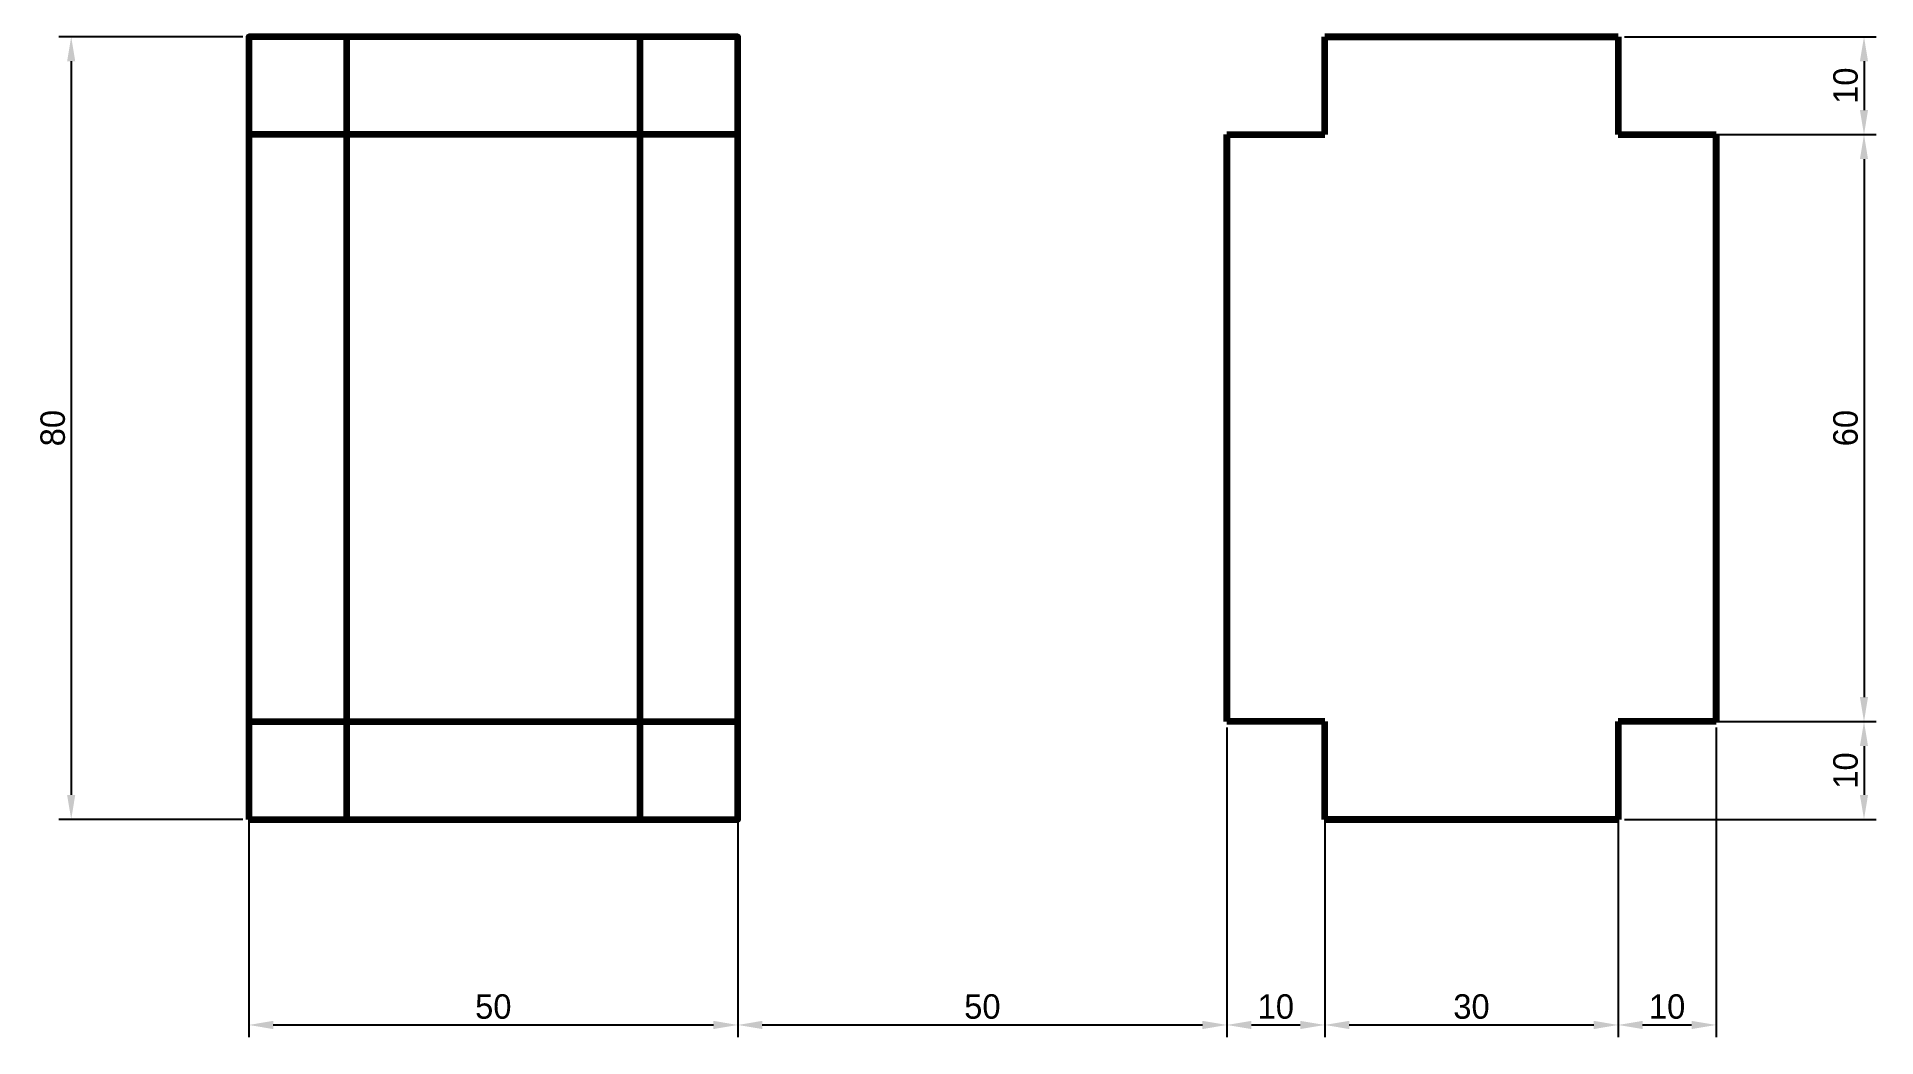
# Model space of a CAD drawing. Header units: millimetres. Extents: x 78 to 266, y 78 to 180.
import ezdxf

# ---------------------------------------------------------------- set-up
doc = ezdxf.new("R2010")
doc.units = ezdxf.units.MM
doc.layers.add('2-Obrysy', color=170, linetype='Continuous', lineweight=100)
doc.dimstyles.new('ISO-25', dxfattribs={"dimtxt": 2.5, "dimasz": 2.5, "dimexe": 1.25, "dimexo": 0.625, "dimtad": 1, "dimtxsty": 'Standard', "dimcen": 2.5, "dimadec": 0, "dimazin": 0, "dimtfac": 1, "dimtmove": 0, "dimatfit": 3, "dimfxl": 1, "dimarcsym": 0})

# ---------------------------------------------------------------- blocks, each defined once
blk = doc.blocks.new('*D2')
at = {"layer": '2-Obrysy', "color": 0, "lineweight": -2, "transparency": 16777216}
for p, q in [((99.38, 180), (80.6, 180)), ((81.85, 177.5), (81.85, 102.5)), ((99.38, 100), (80.6, 100))]:
    blk.add_line(p, q, dxfattribs=at)
at = {"layer": '2-Obrysy', "color": 0, "transparency": 16777216}
for points in [[(81.43, 177.5), (82.26, 177.5), (81.85, 180)], [(81.43, 102.5), (82.26, 102.5), (81.85, 100)]]:
    blk.add_solid(points, dxfattribs=at)
at = {"layer": 'Defpoints', "color": 0, "transparency": 16777216}
for p in [(100, 180), (81.85, 100), (100, 100)]:
    blk.add_point(p, dxfattribs=at)
at = {"layer": '2-Obrysy', "color": 0, "transparency": 16777216, "insert": (79.97, 140), "char_height": 2.5, "attachment_point": 5, "rotation": 90}
blk.add_mtext('80', dxfattribs=at)
blk = doc.blocks.new('*D3')
at = {"layer": '2-Obrysy', "color": 0, "lineweight": -2, "transparency": 16777216}
for p, q in [((100, 109.38), (100, 77.74)), ((150, 109.38), (150, 77.74)), ((102.5, 78.99), (147.5, 78.99))]:
    blk.add_line(p, q, dxfattribs=at)
at = {"layer": '2-Obrysy', "color": 0, "transparency": 16777216}
for points in [[(102.5, 79.41), (102.5, 78.57), (100, 78.99)], [(147.5, 79.41), (147.5, 78.57), (150, 78.99)]]:
    blk.add_solid(points, dxfattribs=at)
at = {"layer": 'Defpoints', "color": 0, "transparency": 16777216}
for p in [(100, 110), (150, 110), (150, 78.99)]:
    blk.add_point(p, dxfattribs=at)
at = {"layer": '2-Obrysy', "color": 0, "transparency": 16777216, "insert": (125, 80.86), "char_height": 2.5, "attachment_point": 5}
blk.add_mtext('50', dxfattribs=at)
blk = doc.blocks.new('*D4')
at = {"layer": '2-Obrysy', "color": 0, "lineweight": -2, "transparency": 16777216}
for p, q in [((150, 109.38), (150, 77.74)), ((200, 109.38), (200, 77.74)), ((152.5, 78.99), (197.5, 78.99))]:
    blk.add_line(p, q, dxfattribs=at)
at = {"layer": '2-Obrysy', "color": 0, "transparency": 16777216}
for points in [[(152.5, 79.41), (152.5, 78.57), (150, 78.99)], [(197.5, 79.41), (197.5, 78.57), (200, 78.99)]]:
    blk.add_solid(points, dxfattribs=at)
at = {"layer": 'Defpoints', "color": 0, "transparency": 16777216}
for p in [(150, 110), (200, 110), (200, 78.99)]:
    blk.add_point(p, dxfattribs=at)
at = {"layer": '2-Obrysy', "color": 0, "transparency": 16777216, "insert": (175, 80.86), "char_height": 2.5, "attachment_point": 5}
blk.add_mtext('50', dxfattribs=at)
blk = doc.blocks.new('*D5')
at = {"layer": '2-Obrysy', "color": 0, "lineweight": -2, "transparency": 16777216}
for p, q in [((250.63, 170), (266.38, 170)), ((265.13, 167.5), (265.13, 112.5)), ((250.63, 110), (266.38, 110))]:
    blk.add_line(p, q, dxfattribs=at)
at = {"layer": '2-Obrysy', "color": 0, "transparency": 16777216}
for points in [[(264.71, 167.5), (265.54, 167.5), (265.13, 170)], [(264.71, 112.5), (265.54, 112.5), (265.13, 110)]]:
    blk.add_solid(points, dxfattribs=at)
at = {"layer": 'Defpoints', "color": 0, "transparency": 16777216}
for p in [(250, 170), (250, 110), (265.13, 110)]:
    blk.add_point(p, dxfattribs=at)
at = {"layer": '2-Obrysy', "color": 0, "transparency": 16777216, "insert": (263.25, 140), "char_height": 2.5, "attachment_point": 5, "rotation": 90}
blk.add_mtext('60', dxfattribs=at)
blk = doc.blocks.new('*D6')
at = {"layer": '2-Obrysy', "color": 0, "lineweight": -2, "transparency": 16777216}
for p, q in [((200, 109.38), (200, 77.74)), ((210, 109.38), (210, 77.74)), ((202.5, 78.99), (207.5, 78.99))]:
    blk.add_line(p, q, dxfattribs=at)
at = {"layer": '2-Obrysy', "color": 0, "transparency": 16777216}
for points in [[(202.5, 79.41), (202.5, 78.57), (200, 78.99)], [(207.5, 79.41), (207.5, 78.57), (210, 78.99)]]:
    blk.add_solid(points, dxfattribs=at)
at = {"layer": 'Defpoints', "color": 0, "transparency": 16777216}
for p in [(200, 110), (210, 110), (210, 78.99)]:
    blk.add_point(p, dxfattribs=at)
at = {"layer": '2-Obrysy', "color": 0, "transparency": 16777216, "insert": (205, 80.86), "char_height": 2.5, "attachment_point": 5}
blk.add_mtext('10', dxfattribs=at)
blk = doc.blocks.new('*D7')
at = {"layer": '2-Obrysy', "color": 0, "lineweight": -2, "transparency": 16777216}
for p, q in [((210, 99.38), (210, 77.74)), ((240, 99.38), (240, 77.74)), ((212.5, 78.99), (237.5, 78.99))]:
    blk.add_line(p, q, dxfattribs=at)
at = {"layer": '2-Obrysy', "color": 0, "transparency": 16777216}
for points in [[(212.5, 79.41), (212.5, 78.57), (210, 78.99)], [(237.5, 79.41), (237.5, 78.57), (240, 78.99)]]:
    blk.add_solid(points, dxfattribs=at)
at = {"layer": 'Defpoints', "color": 0, "transparency": 16777216}
for p in [(210, 100), (240, 100), (240, 78.99)]:
    blk.add_point(p, dxfattribs=at)
at = {"layer": '2-Obrysy', "color": 0, "transparency": 16777216, "insert": (225, 80.86), "char_height": 2.5, "attachment_point": 5}
blk.add_mtext('30', dxfattribs=at)
blk = doc.blocks.new('*D8')
at = {"layer": '2-Obrysy', "color": 0, "lineweight": -2, "transparency": 16777216}
for p, q in [((240, 109.38), (240, 77.74)), ((250, 109.38), (250, 77.74)), ((242.5, 78.99), (247.5, 78.99))]:
    blk.add_line(p, q, dxfattribs=at)
at = {"layer": '2-Obrysy', "color": 0, "transparency": 16777216}
for points in [[(242.5, 79.41), (242.5, 78.57), (240, 78.99)], [(247.5, 79.41), (247.5, 78.57), (250, 78.99)]]:
    blk.add_solid(points, dxfattribs=at)
at = {"layer": 'Defpoints', "color": 0, "transparency": 16777216}
for p in [(240, 110), (250, 110), (250, 78.99)]:
    blk.add_point(p, dxfattribs=at)
at = {"layer": '2-Obrysy', "color": 0, "transparency": 16777216, "insert": (245, 80.86), "char_height": 2.5, "attachment_point": 5}
blk.add_mtext('10', dxfattribs=at)
blk = doc.blocks.new('*D9')
at = {"layer": '2-Obrysy', "color": 0, "lineweight": -2, "transparency": 16777216}
for p, q in [((240.63, 180), (266.38, 180)), ((265.13, 177.5), (265.13, 172.5)), ((240.63, 170), (266.38, 170))]:
    blk.add_line(p, q, dxfattribs=at)
at = {"layer": '2-Obrysy', "color": 0, "transparency": 16777216}
for points in [[(264.71, 177.5), (265.54, 177.5), (265.13, 180)], [(264.71, 172.5), (265.54, 172.5), (265.13, 170)]]:
    blk.add_solid(points, dxfattribs=at)
at = {"layer": 'Defpoints', "color": 0, "transparency": 16777216}
for p in [(240, 180), (240, 170), (265.13, 170)]:
    blk.add_point(p, dxfattribs=at)
at = {"layer": '2-Obrysy', "color": 0, "transparency": 16777216, "insert": (263.25, 175), "char_height": 2.5, "attachment_point": 5, "rotation": 90}
blk.add_mtext('10', dxfattribs=at)
blk = doc.blocks.new('*D10')
at = {"layer": '2-Obrysy', "color": 0, "lineweight": -2, "transparency": 16777216}
for p, q in [((240.63, 110), (266.38, 110)), ((265.13, 107.5), (265.13, 102.5)), ((240.63, 100), (266.38, 100))]:
    blk.add_line(p, q, dxfattribs=at)
at = {"layer": '2-Obrysy', "color": 0, "transparency": 16777216}
for points in [[(264.71, 107.5), (265.54, 107.5), (265.13, 110)], [(264.71, 102.5), (265.54, 102.5), (265.13, 100)]]:
    blk.add_solid(points, dxfattribs=at)
at = {"layer": 'Defpoints', "color": 0, "transparency": 16777216}
for p in [(240, 110), (240, 100), (265.13, 100)]:
    blk.add_point(p, dxfattribs=at)
at = {"layer": '2-Obrysy', "color": 0, "transparency": 16777216, "insert": (263.25, 105), "char_height": 2.5, "attachment_point": 5, "rotation": 90}
blk.add_mtext('10', dxfattribs=at)

msp = doc.modelspace()

# ---------------------------------------------------------------- linework, layer by layer
at = {"layer": '2-Obrysy'}
for p, q in [((150, 180), (100, 180)), ((100, 180), (100, 100)), ((150, 180), (100, 180)), ((100, 180), (100, 100)), ((110, 180), (110, 100)), ((110, 180), (110, 100)), ((140, 100), (140, 180)), ((140, 100), (140, 180)), ((150, 100), (150, 180)), ((150, 100), (150, 180)), ((210, 180), (240, 180)), ((240, 180), (210, 180)), ((210, 170), (210, 180)), ((240, 180), (240, 170)), ((150, 170), (100, 170)), ((200, 170), (210, 170)), ((200, 110), (200, 170)), ((200, 170), (200, 110)), ((240, 170), (250, 170)), ((250, 170), (250, 110)), ((250, 110), (250, 170)), ((100, 110), (150, 110)), ((210, 110), (200, 110)), ((210, 100), (210, 110)), ((250, 110), (240, 110)), ((240, 110), (240, 100)), ((100, 100), (150, 100)), ((100, 100), (150, 100)), ((240, 100), (210, 100)), ((210, 100), (240, 100))]:
    msp.add_line(p, q, dxfattribs=at)
msp.add_lwpolyline([(100, 100), (150, 100), (150, 180), (100, 180)], close=True, dxfattribs=at)

# ---------------------------------------------------------------- dimensions: what is measured, and where the dimension line sits
for base, p1, p2, picture, middle in [((81.845, 100), (100, 180), (100, 100), '*D2', (79.97, 140)), ((265.127, 170), (240, 180), (240, 170), '*D9', (263.252, 175)), ((265.127, 110), (250, 170), (250, 110), '*D5', (263.252, 140)), ((265.127, 100), (240, 110), (240, 100), '*D10', (263.252, 105))]:
    dim = msp.add_linear_dim(base=base, p1=p1, p2=p2, angle=90, dimstyle='ISO-25', dxfattribs=at)
    dim.commit()
    dim.dimension.update_dxf_attribs({"geometry": picture, "text_midpoint": middle})
for base, p1, p2, picture, middle in [((150, 78.989), (100, 110), (150, 110), '*D3', (125, 80.864)), ((200, 78.989), (150, 110), (200, 110), '*D4', (175, 80.864)), ((210, 78.989), (200, 110), (210, 110), '*D6', (205, 80.864)), ((250, 78.989), (240, 110), (250, 110), '*D8', (245, 80.864)), ((240, 78.989), (210, 100), (240, 100), '*D7', (225, 80.864))]:
    dim = msp.add_linear_dim(base=base, p1=p1, p2=p2, dimstyle='ISO-25', dxfattribs=at)
    dim.commit()
    dim.dimension.update_dxf_attribs({"geometry": picture, "text_midpoint": middle})

doc.saveas('drawing.dxf')
